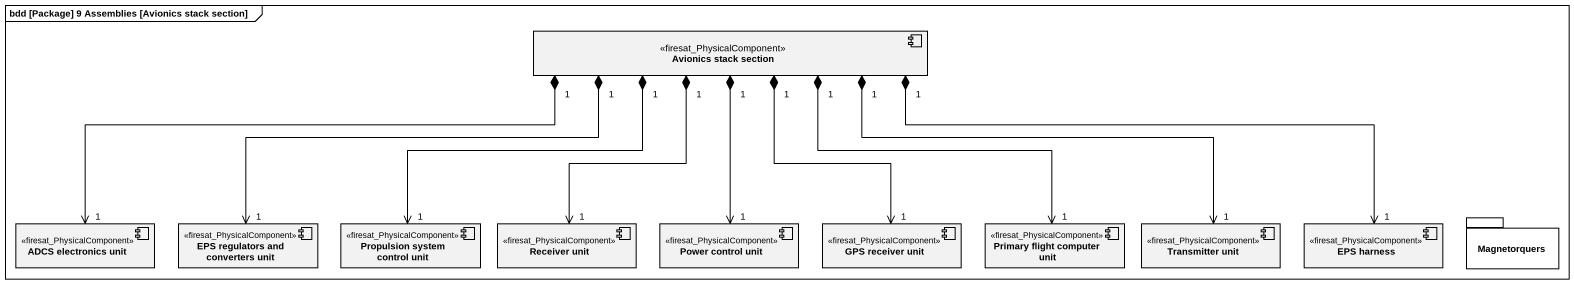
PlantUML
@startuml
mainframe bdd [Package] 9 Assemblies [Avionics stack section]
component "Avionics stack section" as Avionics_stack_section <<firesat_PhysicalComponent>>
component "ADCS electronics unit" as ADCS_electronics_unit <<firesat_PhysicalComponent>>
component "EPS regulators and converters unit" as EPS_regulators_and <<firesat_PhysicalComponent>>
component "Propulsion system control unit" as Propulsion_system_control <<firesat_PhysicalComponent>>
component "Receiver unit" as Receiver_unit <<firesat_PhysicalComponent>>
component "Power control unit" as Power_control_unit <<firesat_PhysicalComponent>>
component "GPS receiver unit" as GPS_receiver_unit <<firesat_PhysicalComponent>>
component "Primary flight computer unit" as Primary_flight_computer_unit <<firesat_PhysicalComponent>>
component "Transmitter unit" as Transmitter_unit <<firesat_PhysicalComponent>>
component "EPS harness" as EPS_harness <<firesat_PhysicalComponent>>
package Magnetorquers {
}
Avionics_stack_section "1" *-left-> "1" ADCS_electronics_unit
Avionics_stack_section "1" *-left-> "1" EPS_regulators_and
Avionics_stack_section "1" *--> "1" Propulsion_system_control
Avionics_stack_section "1" *--> "1" Receiver_unit
Avionics_stack_section "1" *--> "1" Power_control_unit
Avionics_stack_section "1" *--> "1" GPS_receiver_unit
Avionics_stack_section "1" *-right-> "1" Primary_flight_computer_unit
Avionics_stack_section "1" *-right-> "1" Transmitter_unit
Avionics_stack_section "1" *-right-> "1" EPS_harness
@enduml
